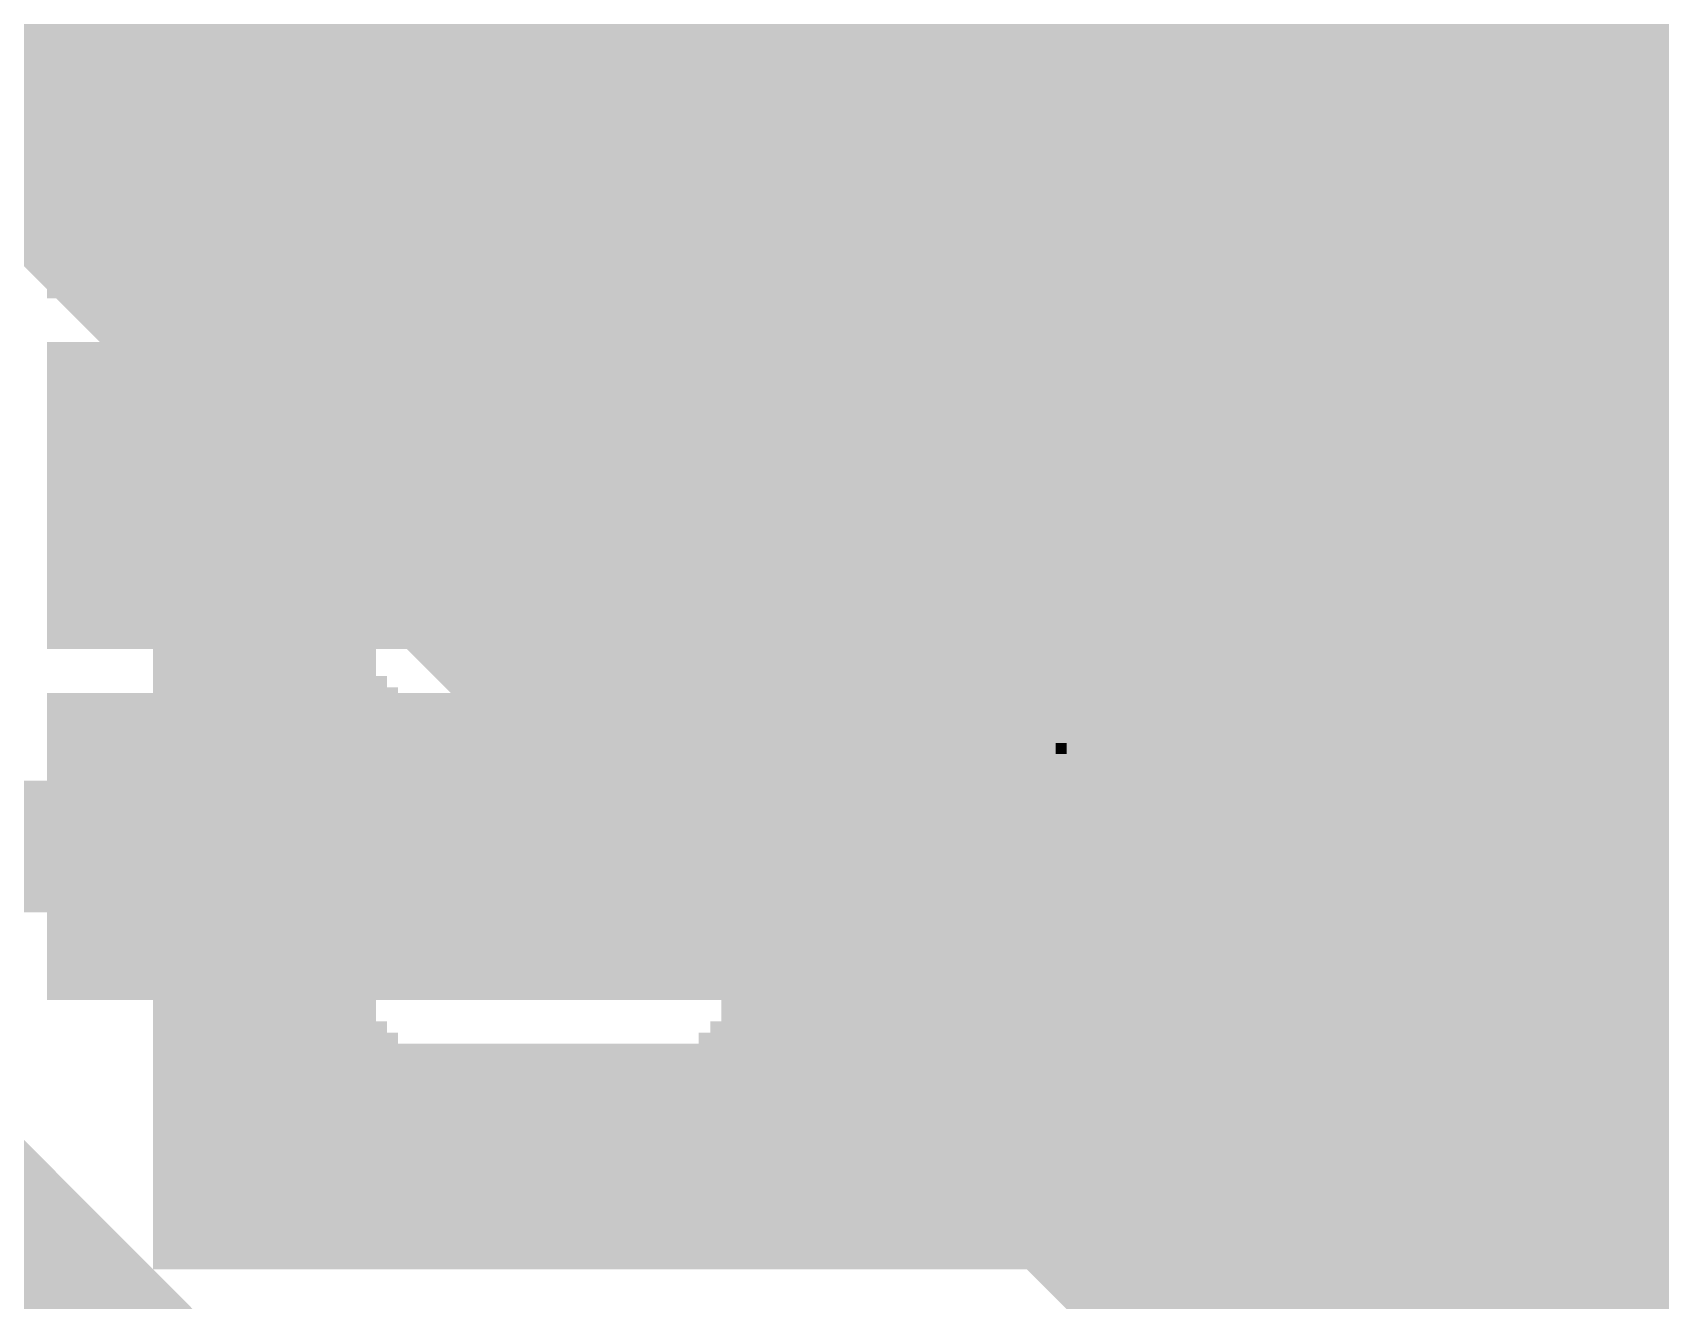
# Model space of a CAD drawing. Extents: x -121 to 151, y -197 to 34.
# Drawn here: x 6.599 to 10.309, y 3.363 to 6.253 of the extents above; entities that cross this region are included whole.
import ezdxf

# ---------------------------------------------------------------- set-up
doc = ezdxf.new("R2010")
doc.units = 0
for name, color, linetype in [('Bottom', 6, 'CONTINUOUS'), ('Bottom_Silk', 11, 'CONTINUOUS'), ('Top', 5, 'CONTINUOUS'), ('Top_Mask', 3, 'CONTINUOUS'), ('Top_Paste', 4, 'CONTINUOUS')]:
    doc.layers.add(name, color=color, linetype=linetype)

msp = doc.modelspace()

# ---------------------------------------------------------------- linework, layer by layer
at = {"layer": 'Bottom', "linetype": 'CONTINUOUS', "const_width": 0.635}
for points in [[(6.2484, 6.5011), (10.2508, 2.4963)], [(6.6811, 6.1325), (32.7082, 6.1325)], [(7.3062, 5.5008), (32.8074, 5.5008)], [(7.9412, 4.8692), (33.4226, 4.8692)], [(8.5762, 4.2375), (35.02, 4.2375)], [(8.935, 0.9175), (6.209, 3.6505)], [(9.2013, 3.6058), (33.2241, 3.6058)]]:
    msp.add_lwpolyline(points, dxfattribs=at)
at = {"layer": 'Bottom_Silk'}
for points in [[(6.8733, 6.2593), (7.9149, 6.2593), (6.8733, 6.2333), (7.9149, 6.2333)], [(6.8733, 6.2341), (7.9149, 6.2341), (6.8733, 6.2074), (7.9149, 6.2074)], [(6.8733, 6.2082), (7.9149, 6.2082), (6.8733, 6.1822), (7.9149, 6.1822)], [(6.8733, 6.183), (7.9149, 6.183), (6.8733, 6.1571), (7.9149, 6.1571)], [(6.8733, 6.1578), (7.9149, 6.1578), (6.8733, 6.1311), (7.9149, 6.1311)], [(6.8733, 6.1319), (7.9149, 6.1319), (6.8733, 6.106), (7.9149, 6.106)], [(6.8733, 6.1067), (7.9149, 6.1067), (6.8733, 6.0808), (7.9149, 6.0808)], [(6.8733, 6.0816), (7.9149, 6.0816), (6.8733, 6.0549), (7.9149, 6.0549)], [(6.8733, 6.0564), (7.9149, 6.0564), (6.8733, 6.0297), (7.9149, 6.0297)], [(8.2197, 6.0564), (8.3721, 6.0564), (8.2197, 6.0305), (8.3721, 6.0305)], [(8.7531, 6.0564), (9.4389, 6.0564), (8.7531, 6.0305), (9.4389, 6.0305)], [(9.794, 6.0564), (9.9723, 6.0564), (9.794, 6.0305), (9.9723, 6.0305)], [(6.8733, 6.0305), (7.9149, 6.0305), (6.8733, 6.0045), (7.9149, 6.0045)], [(8.1938, 6.0305), (8.3973, 6.0305), (8.1938, 6.0053), (8.3973, 6.0053)], [(8.7272, 6.0305), (9.4641, 6.0305), (8.7272, 6.0045), (9.4641, 6.0045)], [(9.7689, 6.0305), (9.9975, 6.0305), (9.7689, 6.0053), (9.9975, 6.0053)], [(10.3023, 6.0305), (10.556, 6.0305), (10.3023, 6.0053), (10.556, 6.0053)], [(6.8733, 6.0053), (7.9149, 6.0053), (6.8733, 5.9794), (7.9149, 5.9794)], [(6.8733, 5.9801), (7.9149, 5.9801), (6.8733, 5.9535), (7.9149, 5.9535)], [(8.1687, 6.0053), (8.4224, 6.0053), (8.1687, 5.9794), (8.4224, 5.9794)], [(8.1687, 5.9801), (8.4224, 5.9801), (8.1687, 5.9542), (8.4224, 5.9542)], [(8.7021, 6.0053), (9.4892, 6.0053), (8.7021, 5.9794), (9.4892, 5.9794)], [(8.7021, 5.9801), (9.4892, 5.9801), (8.7021, 5.9542), (9.4892, 5.9542)], [(9.7437, 6.0053), (10.0226, 6.0053), (9.7437, 5.9794), (10.0226, 5.9794)], [(9.7437, 5.9801), (10.0226, 5.9801), (9.7437, 5.9542), (10.0226, 5.9542)], [(10.2771, 6.0053), (10.5309, 6.0053), (10.2771, 5.9794), (10.5309, 5.9794)], [(10.2771, 5.9801), (10.5309, 5.9801), (10.2771, 5.9542), (10.5309, 5.9542)], [(6.8733, 5.9542), (7.9149, 5.9542), (6.8733, 5.9283), (7.9149, 5.9283)], [(8.1687, 5.9542), (8.4224, 5.9542), (8.1687, 5.929), (8.4224, 5.929)], [(8.7021, 5.9542), (9.4892, 5.9542), (8.7021, 5.9283), (9.4892, 5.9283)], [(9.7437, 5.9542), (10.0226, 5.9542), (9.7437, 5.929), (10.0226, 5.929)], [(10.2771, 5.9542), (10.5309, 5.9542), (10.2771, 5.929), (10.5309, 5.929)], [(6.8733, 5.929), (7.9149, 5.929), (6.8733, 5.9031), (7.9149, 5.9031)], [(6.8733, 5.9039), (7.9149, 5.9039), (6.8733, 5.8772), (7.9149, 5.8772)], [(8.1687, 5.929), (8.4224, 5.929), (8.1687, 5.9031), (8.4224, 5.9031)], [(8.1687, 5.9039), (8.4224, 5.9039), (8.1687, 5.878), (8.4224, 5.878)], [(8.7021, 5.929), (9.4892, 5.929), (8.7021, 5.9031), (9.4892, 5.9031)], [(8.7021, 5.9039), (9.4892, 5.9039), (8.7021, 5.878), (9.4892, 5.878)], [(9.7437, 5.929), (10.0226, 5.929), (9.7437, 5.9031), (10.0226, 5.9031)], [(9.7437, 5.9039), (10.0226, 5.9039), (9.7437, 5.878), (10.0226, 5.878)], [(10.2771, 5.929), (10.5309, 5.929), (10.2771, 5.9031), (10.5309, 5.9031)], [(10.2771, 5.9039), (10.5309, 5.9039), (10.2771, 5.878), (10.5309, 5.878)], [(6.8733, 5.878), (7.9149, 5.878), (6.8733, 5.852), (7.9149, 5.852)], [(8.1687, 5.878), (8.4224, 5.878), (8.1687, 5.8528), (8.4224, 5.8528)], [(8.7021, 5.878), (9.4892, 5.878), (8.7021, 5.852), (9.4892, 5.852)], [(9.7437, 5.878), (10.0226, 5.878), (9.7437, 5.8528), (10.0226, 5.8528)], [(10.2771, 5.878), (10.5309, 5.878), (10.2771, 5.8528), (10.5309, 5.8528)], [(6.8733, 5.8528), (7.9401, 5.8528), (6.8733, 5.8269), (7.9401, 5.8269)], [(6.8733, 5.8276), (7.9652, 5.8276), (6.8733, 5.8009), (7.9652, 5.8009)], [(8.1176, 5.8276), (8.3721, 5.8276), (8.1176, 5.8017), (8.3721, 5.8017)], [(8.1687, 5.8528), (8.3973, 5.8528), (8.1687, 5.8276), (8.3973, 5.8276)], [(8.7021, 5.8528), (9.4892, 5.8528), (8.7021, 5.8269), (9.4892, 5.8269)], [(8.7021, 5.8276), (9.4892, 5.8276), (8.7021, 5.8017), (9.4892, 5.8017)], [(9.7437, 5.8528), (10.0226, 5.8528), (9.7437, 5.8276), (10.0226, 5.8276)], [(9.7437, 5.8276), (10.0226, 5.8276), (9.7437, 5.8017), (10.0226, 5.8017)], [(10.2771, 5.8528), (10.5309, 5.8528), (10.2771, 5.8276), (10.5309, 5.8276)], [(6.8733, 5.8017), (8.2197, 5.8017), (6.8733, 5.7758), (8.2197, 5.7758)], [(8.7021, 5.8017), (9.0069, 5.8017), (8.7021, 5.7765), (9.0069, 5.7765)], [(9.1844, 5.8017), (9.4892, 5.8017), (9.1844, 5.7765), (9.4892, 5.7765)], [(9.7437, 5.8017), (10.0226, 5.8017), (9.7437, 5.7765), (10.0226, 5.7765)], [(6.8733, 5.7765), (8.1938, 5.7765), (6.8733, 5.7498), (8.1938, 5.7498)], [(6.8733, 5.7514), (8.1687, 5.7514), (6.8733, 5.7247), (8.1687, 5.7247)], [(8.7021, 5.7765), (8.9817, 5.7765), (8.7021, 5.7514), (8.9817, 5.7514)], [(8.7021, 5.7514), (8.9558, 5.7514), (8.7021, 5.7254), (8.9558, 5.7254)], [(9.2103, 5.7765), (9.4892, 5.7765), (9.2103, 5.7514), (9.4892, 5.7514)], [(9.2355, 5.7514), (9.4892, 5.7514), (9.2355, 5.7254), (9.4892, 5.7254)], [(9.7437, 5.7765), (10.0226, 5.7765), (9.7437, 5.7514), (10.0226, 5.7514)], [(9.7437, 5.7514), (10.0226, 5.7514), (9.7437, 5.7254), (10.0226, 5.7254)], [(6.8733, 5.7262), (8.1687, 5.7262), (6.8733, 5.6995), (8.1687, 5.6995)], [(8.7021, 5.7262), (8.9558, 5.7262), (8.7021, 5.7003), (8.9558, 5.7003)], [(9.2355, 5.7262), (9.4892, 5.7262), (9.2355, 5.7003), (9.4892, 5.7003)], [(9.7437, 5.7262), (10.0226, 5.7262), (9.7437, 5.7003), (10.0226, 5.7003)], [(6.8733, 5.7003), (8.1687, 5.7003), (6.8733, 5.6743), (8.1687, 5.6743)], [(8.7021, 5.7003), (8.9558, 5.7003), (8.7021, 5.6751), (8.9558, 5.6751)], [(9.2355, 5.7003), (9.4892, 5.7003), (9.2355, 5.6751), (9.4892, 5.6751)], [(9.7437, 5.7003), (10.0226, 5.7003), (9.7437, 5.6751), (10.0226, 5.6751)], [(6.8733, 5.6751), (8.1687, 5.6751), (6.8733, 5.6484), (8.1687, 5.6484)], [(6.8733, 5.6499), (8.1687, 5.6499), (6.8733, 5.6232), (8.1687, 5.6232)], [(8.7021, 5.6751), (8.9558, 5.6751), (8.7021, 5.6492), (8.9558, 5.6492)], [(8.7021, 5.6499), (8.9558, 5.6499), (8.7021, 5.624), (8.9558, 5.624)], [(9.2355, 5.6751), (9.4892, 5.6751), (9.2355, 5.6492), (9.4892, 5.6492)], [(9.2355, 5.6499), (9.4892, 5.6499), (9.2355, 5.624), (9.4892, 5.624)], [(9.7437, 5.6751), (10.0226, 5.6751), (9.7437, 5.6492), (10.0226, 5.6492)], [(9.7437, 5.6499), (10.0226, 5.6499), (9.7437, 5.624), (10.0226, 5.624)], [(6.8733, 5.624), (8.1687, 5.624), (6.8733, 5.5981), (8.1687, 5.5981)], [(8.7021, 5.624), (8.9558, 5.624), (8.7021, 5.5988), (8.9558, 5.5988)], [(9.2355, 5.624), (9.4892, 5.624), (9.2355, 5.5988), (9.4892, 5.5988)], [(9.7437, 5.624), (10.0226, 5.624), (9.7437, 5.5988), (10.0226, 5.5988)], [(6.8733, 5.5988), (8.1687, 5.5988), (6.8733, 5.5721), (8.1687, 5.5721)], [(6.8733, 5.5737), (8.1435, 5.5737), (6.8733, 5.547), (8.1435, 5.547)], [(8.7021, 5.5988), (8.9558, 5.5988), (8.7021, 5.5729), (8.9558, 5.5729)], [(8.7021, 5.5737), (8.9817, 5.5737), (8.7021, 5.5477), (8.9817, 5.5477)], [(9.2103, 5.5737), (9.4892, 5.5737), (9.2103, 5.5477), (9.4892, 5.5477)], [(9.2355, 5.5988), (9.4892, 5.5988), (9.2355, 5.5729), (9.4892, 5.5729)], [(9.7437, 5.5988), (10.0226, 5.5988), (9.7437, 5.5729), (10.0226, 5.5729)], [(9.7689, 5.5737), (10.0485, 5.5737), (9.7689, 5.5477), (10.0485, 5.5477)], [(6.8733, 5.5477), (8.1176, 5.5477), (6.8733, 5.5218), (8.1176, 5.5218)], [(8.7021, 5.5477), (9.0069, 5.5477), (8.7021, 5.5226), (9.0069, 5.5226)], [(9.1844, 5.5477), (9.4892, 5.5477), (9.1844, 5.5226), (9.4892, 5.5226)], [(9.794, 5.5477), (10.0485, 5.5477), (9.794, 5.5226), (10.0485, 5.5226)], [(6.8733, 5.5226), (7.9652, 5.5226), (6.8733, 5.4967), (7.9652, 5.4967)], [(6.8733, 5.4974), (7.9401, 5.4974), (6.8733, 5.4707), (7.9401, 5.4707)], [(8.7021, 5.5226), (9.4892, 5.5226), (8.7021, 5.4967), (9.4892, 5.4967)], [(8.7021, 5.4974), (9.4892, 5.4974), (8.7021, 5.4715), (9.4892, 5.4715)], [(9.9723, 5.5226), (10.2261, 5.5226), (9.9723, 5.4974), (10.2261, 5.4974)], [(10.0226, 5.4974), (10.2771, 5.4974), (10.0226, 5.4715), (10.2771, 5.4715)], [(6.8733, 5.4722), (7.9149, 5.4722), (6.8733, 5.4456), (7.9149, 5.4456)], [(8.7021, 5.4722), (9.4892, 5.4722), (8.7021, 5.4456), (9.4892, 5.4456)], [(10.0226, 5.4722), (10.2771, 5.4722), (10.0226, 5.4463), (10.2771, 5.4463)], [(6.8733, 5.4463), (7.9149, 5.4463), (6.8733, 5.4204), (7.9149, 5.4204)], [(6.8733, 5.4212), (7.9149, 5.4212), (6.8733, 5.3945), (7.9149, 5.3945)], [(8.7021, 5.4463), (9.4892, 5.4463), (8.7021, 5.4204), (9.4892, 5.4204)], [(8.7021, 5.4212), (9.4892, 5.4212), (8.7021, 5.3952), (9.4892, 5.3952)], [(10.0226, 5.4463), (10.2771, 5.4463), (10.0226, 5.4212), (10.2771, 5.4212)], [(10.0226, 5.4212), (10.2771, 5.4212), (10.0226, 5.3952), (10.2771, 5.3952)], [(6.8733, 5.396), (7.9149, 5.396), (6.8733, 5.3693), (7.9149, 5.3693)], [(8.7021, 5.396), (9.4892, 5.396), (8.7021, 5.3693), (9.4892, 5.3693)], [(10.0226, 5.396), (10.2771, 5.396), (10.0226, 5.3701), (10.2771, 5.3701)], [(6.8733, 5.3701), (7.9149, 5.3701), (6.8733, 5.3441), (7.9149, 5.3441)], [(6.8733, 5.3449), (7.9149, 5.3449), (6.8733, 5.319), (7.9149, 5.319)], [(8.7021, 5.3701), (9.4892, 5.3701), (8.7021, 5.3441), (9.4892, 5.3441)], [(8.7021, 5.3449), (9.4892, 5.3449), (8.7021, 5.319), (9.4892, 5.319)], [(10.0226, 5.3701), (10.2771, 5.3701), (10.0226, 5.3449), (10.2771, 5.3449)], [(10.0226, 5.3449), (10.2771, 5.3449), (10.0226, 5.319), (10.2771, 5.319)], [(6.8733, 5.3197), (7.9149, 5.3197), (6.8733, 5.293), (7.9149, 5.293)], [(8.7272, 5.3197), (9.4892, 5.3197), (8.7272, 5.2938), (9.4892, 5.2938)], [(10.0226, 5.3197), (10.2771, 5.3197), (10.0226, 5.2938), (10.2771, 5.2938)], [(6.8733, 5.2938), (7.8639, 5.2938), (6.8733, 5.2679), (7.8639, 5.2679)], [(8.7531, 5.2938), (9.4389, 5.2938), (8.7531, 5.2679), (9.4389, 5.2679)], [(9.9723, 5.2938), (10.2771, 5.2938), (9.9723, 5.2686), (10.2771, 5.2686)], [(6.8733, 5.2686), (7.4318, 5.2686), (6.8733, 5.2427), (7.4318, 5.2427)], [(6.8733, 5.2435), (7.4067, 5.2435), (6.8733, 5.2175), (7.4067, 5.2175)], [(8.1938, 5.2435), (8.3973, 5.2435), (8.1938, 5.2175), (8.3973, 5.2175)], [(8.2197, 5.2686), (8.3973, 5.2686), (8.2197, 5.2435), (8.3973, 5.2435)], [(9.7689, 5.2435), (10.2771, 5.2435), (9.7689, 5.2175), (10.2771, 5.2175)], [(9.794, 5.2686), (10.2771, 5.2686), (9.794, 5.2427), (10.2771, 5.2427)], [(6.8733, 5.2175), (7.3815, 5.2175), (6.8733, 5.1924), (7.3815, 5.1924)], [(8.1687, 5.2175), (8.4224, 5.2175), (8.1687, 5.1924), (8.4224, 5.1924)], [(9.7437, 5.2175), (10.2771, 5.2175), (9.7437, 5.1924), (10.2771, 5.1924)], [(6.8733, 5.1924), (7.3815, 5.1924), (6.8733, 5.1664), (7.3815, 5.1664)], [(6.8733, 5.1672), (7.3815, 5.1672), (6.8733, 5.1413), (7.3815, 5.1413)], [(8.1687, 5.1924), (8.4224, 5.1924), (8.1687, 5.1672), (8.4224, 5.1672)], [(8.1687, 5.1672), (8.4224, 5.1672), (8.1687, 5.1413), (8.4224, 5.1413)], [(9.7437, 5.1924), (10.2771, 5.1924), (9.7437, 5.1664), (10.2771, 5.1664)], [(9.7437, 5.1672), (10.2771, 5.1672), (9.7437, 5.1413), (10.2771, 5.1413)], [(6.8733, 5.142), (7.3815, 5.142), (6.8733, 5.1161), (7.3815, 5.1161)], [(8.1687, 5.142), (8.4224, 5.142), (8.1687, 5.1161), (8.4224, 5.1161)], [(9.7437, 5.142), (10.2771, 5.142), (9.7437, 5.1161), (10.2771, 5.1161)], [(6.8733, 5.1161), (7.3815, 5.1161), (6.8733, 5.0902), (7.3815, 5.0902)], [(6.8733, 5.0909), (7.3815, 5.0909), (6.8733, 5.065), (7.3815, 5.065)], [(8.1687, 5.1161), (8.4224, 5.1161), (8.1687, 5.0909), (8.4224, 5.0909)], [(8.1687, 5.0909), (8.4224, 5.0909), (8.1687, 5.065), (8.4224, 5.065)], [(9.7437, 5.1161), (10.2771, 5.1161), (9.7437, 5.0902), (10.2771, 5.0902)], [(9.7437, 5.0909), (10.2771, 5.0909), (9.7437, 5.065), (10.2771, 5.065)], [(6.8733, 5.0658), (7.3815, 5.0658), (6.8733, 5.0398), (7.3815, 5.0398)], [(8.1687, 5.0658), (8.4224, 5.0658), (8.1687, 5.0398), (8.4224, 5.0398)], [(9.7437, 5.0658), (10.2771, 5.0658), (9.7437, 5.0398), (10.2771, 5.0398)], [(6.8733, 5.0398), (7.3815, 5.0398), (6.8733, 5.0139), (7.3815, 5.0139)], [(6.8733, 5.0147), (7.3815, 5.0147), (6.8733, 4.9888), (7.3815, 4.9888)], [(8.1938, 5.0398), (8.4483, 5.0398), (8.1938, 5.0147), (8.4483, 5.0147)], [(8.2197, 5.0147), (8.4735, 5.0147), (8.2197, 4.9888), (8.4735, 4.9888)], [(9.7178, 5.0398), (10.2512, 5.0398), (9.7178, 5.0139), (10.2512, 5.0139)], [(9.7178, 5.0147), (10.2261, 5.0147), (9.7178, 4.9888), (10.2261, 4.9888)], [(6.8733, 4.9895), (7.3815, 4.9895), (6.8733, 4.9636), (7.3815, 4.9636)], [(8.3721, 4.9895), (8.651, 4.9895), (8.3721, 4.9636), (8.651, 4.9636)], [(9.5403, 4.9895), (9.794, 4.9895), (9.5403, 4.9636), (9.794, 4.9636)], [(6.8733, 4.9636), (7.3815, 4.9636), (6.8733, 4.9384), (7.3815, 4.9384)], [(6.8733, 4.9384), (7.3815, 4.9384), (6.8733, 4.9125), (7.3815, 4.9125)], [(8.3973, 4.9636), (8.7021, 4.9636), (8.3973, 4.9384), (8.7021, 4.9384)], [(8.4224, 4.9384), (8.7021, 4.9384), (8.4224, 4.9125), (8.7021, 4.9125)], [(9.4892, 4.9636), (9.7437, 4.9636), (9.4892, 4.9384), (9.7437, 4.9384)], [(9.4892, 4.9384), (9.7437, 4.9384), (9.4892, 4.9125), (9.7437, 4.9125)], [(6.8733, 4.9133), (7.3815, 4.9133), (6.8733, 4.8873), (7.3815, 4.8873)], [(8.4224, 4.9133), (8.7021, 4.9133), (8.4224, 4.8873), (8.7021, 4.8873)], [(9.4892, 4.9133), (9.7437, 4.9133), (9.4892, 4.8873), (9.7437, 4.8873)], [(6.8733, 4.8873), (7.3815, 4.8873), (6.8733, 4.8622), (7.3815, 4.8622)], [(6.8733, 4.8622), (7.3815, 4.8622), (6.8733, 4.8362), (7.3815, 4.8362)], [(8.4224, 4.8873), (8.7021, 4.8873), (8.4224, 4.8622), (8.7021, 4.8622)], [(8.4224, 4.8622), (8.7021, 4.8622), (8.4224, 4.837), (8.7021, 4.837)], [(9.4892, 4.8873), (9.7437, 4.8873), (9.4892, 4.8622), (9.7437, 4.8622)], [(9.4892, 4.8622), (9.7437, 4.8622), (9.4892, 4.837), (9.7437, 4.837)], [(6.8733, 4.837), (7.3815, 4.837), (6.8733, 4.8111), (7.3815, 4.8111)], [(8.4224, 4.837), (8.7021, 4.837), (8.4224, 4.8111), (8.7021, 4.8111)], [(9.4892, 4.837), (9.7437, 4.837), (9.4892, 4.8111), (9.7437, 4.8111)], [(6.8733, 4.8118), (7.3815, 4.8118), (6.8733, 4.7859), (7.3815, 4.7859)], [(8.4224, 4.8118), (8.7021, 4.8118), (8.4224, 4.7859), (8.7021, 4.7859)], [(9.4892, 4.8118), (9.7437, 4.8118), (9.4892, 4.7859), (9.7437, 4.7859)], [(6.8733, 4.7859), (7.4067, 4.7859), (6.8733, 4.76), (7.4067, 4.76)], [(6.8733, 4.7607), (7.4318, 4.7607), (6.8733, 4.7348), (7.4318, 4.7348)], [(8.3973, 4.7859), (8.7021, 4.7859), (8.3973, 4.7607), (8.7021, 4.7607)], [(8.3973, 4.7607), (8.7021, 4.7607), (8.3973, 4.7348), (8.7021, 4.7348)], [(9.4892, 4.7859), (9.7437, 4.7859), (9.4892, 4.7607), (9.7437, 4.7607)], [(9.4892, 4.7607), (9.7437, 4.7607), (9.4892, 4.7348), (9.7437, 4.7348)], [(6.8733, 4.7356), (7.6101, 4.7356), (6.8733, 4.7096), (7.6101, 4.7096)], [(7.9401, 4.7356), (8.7021, 4.7356), (7.9401, 4.7096), (8.7021, 4.7096)], [(9.4892, 4.7356), (9.7437, 4.7356), (9.4892, 4.7096), (9.7437, 4.7096)], [(10.0485, 4.7356), (11.1153, 4.7356), (10.0485, 4.7089), (11.1153, 4.7089)], [(6.8733, 4.7096), (7.6101, 4.7096), (6.8733, 4.6837), (7.6101, 4.6837)], [(6.8733, 4.6845), (7.6353, 4.6845), (6.8733, 4.6585), (7.6353, 4.6585)], [(7.9149, 4.6845), (8.7021, 4.6845), (7.9149, 4.6585), (8.7021, 4.6585)], [(7.9401, 4.7096), (8.7021, 4.7096), (7.9401, 4.6837), (8.7021, 4.6837)], [(9.4892, 4.7096), (9.7437, 4.7096), (9.4892, 4.6845), (9.7437, 4.6845)], [(9.4892, 4.6845), (9.7437, 4.6845), (9.4892, 4.6585), (9.7437, 4.6585)], [(10.0226, 4.6845), (11.0643, 4.6845), (10.0226, 4.6585), (11.0643, 4.6585)], [(10.0485, 4.7096), (11.0894, 4.7096), (10.0485, 4.6837), (11.0894, 4.6837)], [(6.8733, 4.6593), (7.6353, 4.6593), (6.8733, 4.6334), (7.6353, 4.6334)], [(7.9149, 4.6593), (8.7021, 4.6593), (7.9149, 4.6334), (8.7021, 4.6334)], [(9.4892, 4.6593), (9.7437, 4.6593), (9.4892, 4.6334), (9.7437, 4.6334)], [(10.0226, 4.6593), (11.0643, 4.6593), (10.0226, 4.6326), (11.0643, 4.6326)], [(6.8733, 4.6334), (7.6353, 4.6334), (6.8733, 4.6075), (7.6353, 4.6075)], [(6.8733, 4.6082), (7.6353, 4.6082), (6.8733, 4.5823), (7.6353, 4.5823)], [(7.9149, 4.6334), (8.7021, 4.6334), (7.9149, 4.6075), (8.7021, 4.6075)], [(7.9149, 4.6082), (8.7021, 4.6082), (7.9149, 4.5823), (8.7021, 4.5823)], [(8.9307, 4.6334), (8.9558, 4.6334), (8.9307, 4.6082), (8.9558, 4.6082)], [(9.4892, 4.6334), (9.7437, 4.6334), (9.4892, 4.6082), (9.7437, 4.6082)], [(9.4892, 4.6082), (9.7437, 4.6082), (9.4892, 4.5823), (9.7437, 4.5823)], [(10.0226, 4.6334), (11.0643, 4.6334), (10.0226, 4.6075), (11.0643, 4.6075)], [(10.0226, 4.6082), (11.0643, 4.6082), (10.0226, 4.5823), (11.0643, 4.5823)], [(6.8733, 4.583), (7.6353, 4.583), (6.8733, 4.5571), (7.6353, 4.5571)], [(7.9149, 4.583), (8.7021, 4.583), (7.9149, 4.5571), (8.7021, 4.5571)], [(9.4892, 4.583), (9.7437, 4.583), (9.4892, 4.5571), (9.7437, 4.5571)], [(10.0226, 4.583), (11.0643, 4.583), (10.0226, 4.5564), (11.0643, 4.5564)], [(6.8733, 4.5571), (7.6353, 4.5571), (6.8733, 4.5312), (7.6353, 4.5312)], [(6.8733, 4.532), (7.6353, 4.532), (6.8733, 4.506), (7.6353, 4.506)], [(7.9149, 4.5571), (8.7021, 4.5571), (7.9149, 4.5312), (8.7021, 4.5312)], [(7.9401, 4.532), (8.7021, 4.532), (7.9401, 4.506), (8.7021, 4.506)], [(9.4892, 4.5571), (9.7437, 4.5571), (9.4892, 4.532), (9.7437, 4.532)], [(9.4892, 4.532), (9.7437, 4.532), (9.4892, 4.5068), (9.7437, 4.5068)], [(10.0226, 4.5571), (11.0643, 4.5571), (10.0226, 4.5312), (11.0643, 4.5312)], [(10.0226, 4.532), (11.0643, 4.532), (10.0226, 4.506), (11.0643, 4.506)], [(6.8733, 4.5068), (7.6353, 4.5068), (6.8733, 4.4809), (7.6353, 4.4809)], [(7.9652, 4.5068), (8.651, 4.5068), (7.9652, 4.4809), (8.651, 4.4809)], [(9.4389, 4.5068), (9.794, 4.5068), (9.4389, 4.4809), (9.794, 4.4809)], [(9.9723, 4.5068), (11.0643, 4.5068), (9.9723, 4.4801), (11.0643, 4.4801)], [(6.8733, 4.4816), (7.6353, 4.4816), (6.8733, 4.4549), (7.6353, 4.4549)], [(6.8733, 4.4557), (7.6353, 4.4557), (6.8733, 4.4298), (7.6353, 4.4298)], [(9.2606, 4.4816), (10.0485, 4.4816), (9.2606, 4.4549), (10.0485, 4.4549)], [(9.2606, 4.4557), (10.0485, 4.4557), (9.2606, 4.4298), (10.0485, 4.4298)], [(10.2261, 4.4816), (10.5819, 4.4816), (10.2261, 4.4557), (10.5819, 4.4557)], [(10.2512, 4.4557), (10.556, 4.4557), (10.2512, 4.4305), (10.556, 4.4305)], [(6.8733, 4.4305), (7.6353, 4.4305), (6.8733, 4.4046), (7.6353, 4.4046)], [(9.2355, 4.4305), (10.0226, 4.4305), (9.2355, 4.4046), (10.0226, 4.4046)], [(10.2771, 4.4305), (10.5309, 4.4305), (10.2771, 4.4046), (10.5309, 4.4046)], [(6.8733, 4.4054), (7.6353, 4.4054), (6.8733, 4.3794), (7.6353, 4.3794)], [(6.8733, 4.3794), (7.6353, 4.3794), (6.8733, 4.3535), (7.6353, 4.3535)], [(9.2355, 4.4054), (10.0226, 4.4054), (9.2355, 4.3787), (10.0226, 4.3787)], [(9.2355, 4.3794), (10.0226, 4.3794), (9.2355, 4.3535), (10.0226, 4.3535)], [(10.2771, 4.4054), (10.5309, 4.4054), (10.2771, 4.3794), (10.5309, 4.3794)], [(10.2771, 4.3794), (10.5309, 4.3794), (10.2771, 4.3543), (10.5309, 4.3543)], [(6.8733, 4.3543), (7.6353, 4.3543), (6.8733, 4.3283), (7.6353, 4.3283)], [(9.2355, 4.3543), (10.0226, 4.3543), (9.2355, 4.3283), (10.0226, 4.3283)], [(10.2771, 4.3543), (10.5309, 4.3543), (10.2771, 4.3283), (10.5309, 4.3283)], [(6.8733, 4.3291), (7.6353, 4.3291), (6.8733, 4.3032), (7.6353, 4.3032)], [(9.2355, 4.3291), (10.0226, 4.3291), (9.2355, 4.3032), (10.0226, 4.3032)], [(10.2771, 4.3291), (10.5309, 4.3291), (10.2771, 4.3032), (10.5309, 4.3032)], [(6.8733, 4.3032), (7.6353, 4.3032), (6.8733, 4.2772), (7.6353, 4.2772)], [(6.8733, 4.278), (7.6353, 4.278), (6.8733, 4.2521), (7.6353, 4.2521)], [(9.2355, 4.3032), (10.0226, 4.3032), (9.2355, 4.2772), (10.0226, 4.2772)], [(9.2355, 4.278), (10.0226, 4.278), (9.2355, 4.2521), (10.0226, 4.2521)], [(10.2771, 4.3032), (10.5309, 4.3032), (10.2771, 4.278), (10.5309, 4.278)], [(10.2771, 4.278), (10.5309, 4.278), (10.2771, 4.2528), (10.5309, 4.2528)], [(6.8733, 4.2528), (7.6101, 4.2528), (6.8733, 4.2269), (7.6101, 4.2269)], [(9.2355, 4.2528), (9.9975, 4.2528), (9.2355, 4.2269), (9.9975, 4.2269)], [(10.3023, 4.2528), (10.556, 4.2528), (10.3023, 4.2269), (10.556, 4.2269)], [(6.8733, 4.2269), (7.6101, 4.2269), (6.8733, 4.201), (7.6101, 4.201)], [(6.8733, 4.2017), (7.4318, 4.2017), (6.8733, 4.1758), (7.4318, 4.1758)], [(8.2197, 4.2017), (8.9055, 4.2017), (8.2197, 4.1758), (8.9055, 4.1758)], [(9.2355, 4.2269), (9.9723, 4.2269), (9.2355, 4.201), (9.9723, 4.201)], [(9.2355, 4.2017), (9.794, 4.2017), (9.2355, 4.1758), (9.794, 4.1758)], [(6.8733, 4.1766), (7.3815, 4.1766), (6.8733, 4.1507), (7.3815, 4.1507)], [(8.1687, 4.1766), (8.9307, 4.1766), (8.1687, 4.1507), (8.9307, 4.1507)], [(9.2355, 4.1766), (9.7437, 4.1766), (9.2355, 4.1507), (9.7437, 4.1507)], [(6.8733, 4.1514), (7.3815, 4.1514), (6.8733, 4.1255), (7.3815, 4.1255)], [(6.8733, 4.1255), (7.3815, 4.1255), (6.8733, 4.0996), (7.3815, 4.0996)], [(8.1687, 4.1514), (8.9558, 4.1514), (8.1687, 4.1247), (8.9558, 4.1247)], [(8.1687, 4.1255), (8.9558, 4.1255), (8.1687, 4.0996), (8.9558, 4.0996)], [(9.2355, 4.1514), (9.7437, 4.1514), (9.2355, 4.1255), (9.7437, 4.1255)], [(9.2355, 4.1255), (9.7437, 4.1255), (9.2355, 4.0996), (9.7437, 4.0996)], [(6.8733, 4.1003), (7.3815, 4.1003), (6.8733, 4.0744), (7.3815, 4.0744)], [(8.1687, 4.1003), (8.9558, 4.1003), (8.1687, 4.0744), (8.9558, 4.0744)], [(9.2355, 4.1003), (9.7437, 4.1003), (9.2355, 4.0744), (9.7437, 4.0744)], [(6.8733, 4.0752), (7.3815, 4.0752), (6.8733, 4.0492), (7.3815, 4.0492)], [(6.8733, 4.0492), (7.3815, 4.0492), (6.8733, 4.0233), (7.3815, 4.0233)], [(8.1687, 4.0752), (8.9558, 4.0752), (8.1687, 4.0485), (8.9558, 4.0485)], [(8.1687, 4.0492), (8.9558, 4.0492), (8.1687, 4.0233), (8.9558, 4.0233)], [(9.2355, 4.0752), (9.7437, 4.0752), (9.2355, 4.0492), (9.7437, 4.0492)], [(9.2355, 4.0492), (9.7437, 4.0492), (9.2355, 4.0233), (9.7437, 4.0233)], [(6.8733, 4.0241), (7.3815, 4.0241), (6.8733, 3.9981), (7.3815, 3.9981)], [(8.1687, 4.0241), (8.9558, 4.0241), (8.1687, 3.9981), (8.9558, 3.9981)], [(9.2355, 4.0241), (9.7437, 4.0241), (9.2355, 3.9981), (9.7437, 3.9981)], [(6.8733, 3.9989), (7.4067, 3.9989), (6.8733, 3.973), (7.4067, 3.973)], [(6.8733, 3.973), (7.4318, 3.973), (6.8733, 3.9478), (7.4318, 3.9478)], [(8.1176, 3.973), (9.0069, 3.973), (8.1176, 3.947), (9.0069, 3.947)], [(8.1435, 3.9989), (8.9817, 3.9989), (8.1435, 3.973), (8.9817, 3.973)], [(9.1844, 3.973), (9.794, 3.973), (9.1844, 3.947), (9.794, 3.947)], [(9.2103, 3.9989), (9.7689, 3.9989), (9.2103, 3.973), (9.7689, 3.973)], [(6.8733, 3.9478), (14.4932, 3.9478), (6.8733, 3.9165), (14.4932, 3.9165)], [(6.8733, 3.9226), (14.4932, 3.9226), (6.8733, 3.8914), (14.4932, 3.8914)], [(6.8733, 3.8967), (14.4932, 3.8967), (6.8733, 3.8654), (14.4932, 3.8654)], [(6.8733, 3.8715), (14.4932, 3.8715), (6.8733, 3.8403), (14.4932, 3.8403)], [(6.8733, 3.8464), (14.4932, 3.8464), (6.8733, 3.8151), (14.4932, 3.8151)], [(6.8733, 3.8212), (14.4932, 3.8212), (6.8733, 3.7892), (14.4932, 3.7892)], [(6.8733, 3.7953), (14.4932, 3.7953), (6.8733, 3.764), (14.4932, 3.764)], [(6.8733, 3.7701), (14.4932, 3.7701), (6.8733, 3.7388), (14.4932, 3.7388)], [(6.8733, 3.7449), (14.4932, 3.7449), (6.8733, 3.7129), (14.4932, 3.7129)], [(6.8733, 3.719), (14.4932, 3.719), (6.8733, 3.6877), (14.4932, 3.6877)], [(6.8733, 3.6938), (14.4932, 3.6938), (6.8733, 3.6626), (14.4932, 3.6626)], [(6.8733, 3.6687), (14.4932, 3.6687), (6.8733, 3.6367), (14.4932, 3.6367)], [(6.8733, 3.6428), (14.4932, 3.6428), (6.8733, 3.6115), (14.4932, 3.6115)], [(6.8733, 3.6176), (14.4932, 3.6176), (6.8733, 3.5863), (14.4932, 3.5863)], [(6.8733, 3.5924), (14.4932, 3.5924), (6.8733, 3.5612), (14.4932, 3.5612)], [(6.8733, 3.5665), (14.4932, 3.5665), (6.8733, 3.5352), (14.4932, 3.5352)], [(6.8733, 3.5413), (14.4932, 3.5413), (6.8733, 3.5101), (14.4932, 3.5101)], [(6.8733, 3.5162), (14.4932, 3.5162), (6.8733, 3.4849), (14.4932, 3.4849)], [(6.8733, 3.491), (14.4932, 3.491), (6.8733, 3.459), (14.4932, 3.459)], [(6.8733, 3.4651), (14.4932, 3.4651), (6.8733, 3.4338), (14.4932, 3.4338)]]:
    msp.add_solid(points, dxfattribs=at)
at = {"layer": 'Top', "linetype": 'CONTINUOUS', "const_width": 0.3}
msp.add_lwpolyline([(6.0706, 4.3974), (7.857, 4.3974)], dxfattribs=at)
at = {"layer": 'Top'}
for points in [[(6.732, 6.2474), (8.982, 6.2474), (6.732, 5.7474), (8.982, 5.7474)], [(6.732, 5.4474), (8.982, 5.4474), (6.732, 4.9474), (8.982, 4.9474)], [(6.732, 4.6474), (8.982, 4.6474), (6.732, 4.1474), (8.982, 4.1474)]]:
    msp.add_solid(points, dxfattribs=at)
at = {"layer": 'Top_Mask'}
for points in [[(6.632, 6.3474), (9.082, 6.3474), (6.632, 5.6474), (9.082, 5.6474)], [(6.632, 5.5474), (9.082, 5.5474), (6.632, 4.8474), (9.082, 4.8474)], [(6.632, 4.7474), (9.082, 4.7474), (6.632, 4.0474), (9.082, 4.0474)]]:
    msp.add_solid(points, dxfattribs=at)
at = {"layer": 'Top_Paste'}
for points in [[(6.832, 6.1474), (8.882, 6.1474), (6.832, 5.8474), (8.882, 5.8474)], [(6.832, 5.3474), (8.882, 5.3474), (6.832, 5.0474), (8.882, 5.0474)], [(6.832, 4.5474), (8.882, 4.5474), (6.832, 4.2474), (8.882, 4.2474)]]:
    msp.add_solid(points, dxfattribs=at)

doc.saveas('drawing.dxf')
